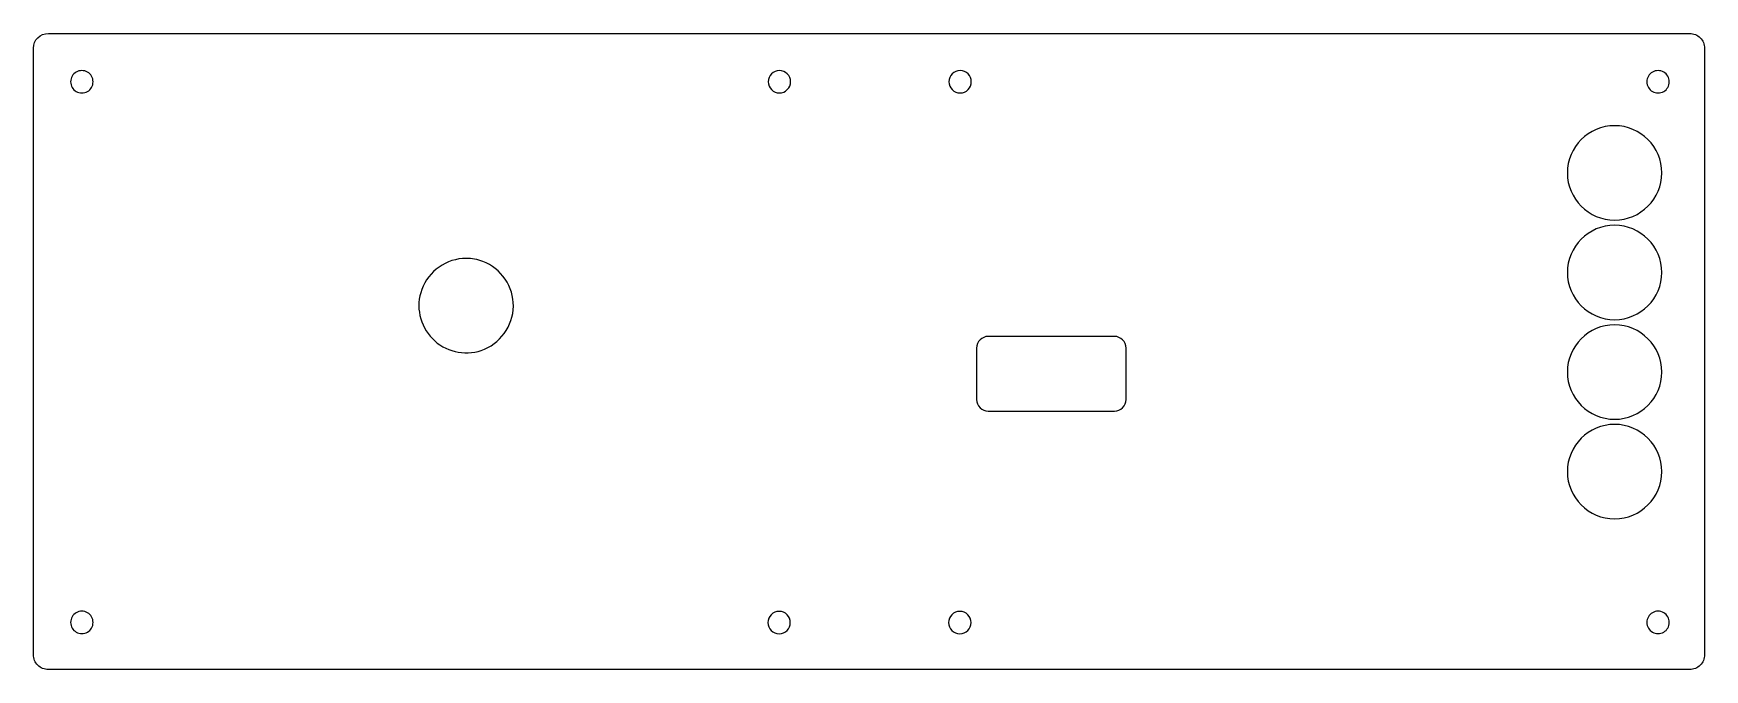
# Model space of a CAD drawing. Header units: millimetres. Extents: x -2 to 222, y 2 to 87.
import ezdxf

# ---------------------------------------------------------------- set-up
doc = ezdxf.new("R2010")
doc.units = ezdxf.units.MM
doc.layers.get('0').update_dxf_attribs({"linetype": 'CONTINUOUS'})
doc.layers.add('Layer_1', color=7, linetype='CONTINUOUS')

msp = doc.modelspace()

# ---------------------------------------------------------------- linework, layer by layer
at = {"color": 7}
for points in [[(0.049059, 87.250032), (219.651075, 87.250032)], [(-1.950049, 4.047576), (-1.950049, 85.252374)], [(221.650183, 85.252374), (221.650183, 4.047576)], [(219.651075, 2.049917), (0.049059, 2.049917)]]:
    msp.add_lwpolyline(points, dxfattribs=at)
for points in [[(0.049059, 87.250032)], [(209.614089, 74.89145)], [(209.614089, 61.556338)], [(55.9443, 57.111129)], [(209.614089, 48.220708)], [(209.614089, 34.885598)], [(99.324312, 8.344223)]]:
    msp.add_lwpolyline(points, close=True, dxfattribs=at)
for points in [[(-1.950049, 85.252374), (-1.950049, 86.35565), (-1.055018, 87.250031), (0.049059, 87.250032)], [(219.651075, 87.250032), (220.181272, 87.250032), (220.689753, 87.039565), (221.064658, 86.664931)], [(221.064658, 86.664931), (221.439564, 86.290298), (221.650183, 85.782185), (221.650183, 85.252374)], [(209.614089, 74.89145), (206.151408, 74.89145), (203.290441, 72.03032), (203.290441, 68.567801)], [(215.937222, 68.567801), (215.937222, 72.0306), (213.076644, 74.89145), (209.614089, 74.89145)], [(203.290441, 68.567801), (203.290441, 65.10527), (206.151436, 62.243636), (209.614089, 62.243636)], [(209.614089, 62.243636), (213.076616, 62.243635), (215.937222, 65.10499), (215.937222, 68.567801)], [(209.614089, 61.556338), (206.151408, 61.556338), (203.290441, 58.694691), (203.290441, 55.232172)], [(215.937222, 55.232172), (215.937222, 58.694971), (213.076644, 61.556338), (209.614089, 61.556338)], [(55.9443, 57.111129), (53.350436, 57.143418), (50.879191, 55.383131), (50.00719, 52.949623)], [(58.178792, 56.696684), (57.467725, 56.970292), (56.706198, 57.111703), (55.9443, 57.111129)], [(62.266917, 50.706347), (62.333557, 53.301066), (60.60261, 55.794926), (58.178792, 56.696684)], [(203.290441, 55.232172), (203.290441, 51.769642), (206.151436, 48.909042), (209.614089, 48.909042)], [(209.614089, 48.909042), (213.076616, 48.909042), (215.937222, 51.769361), (215.937222, 55.232172)], [(50.00719, 52.949623), (49.153425, 50.725824), (49.747507, 48.059369), (51.43036, 46.381542)], [(57.960715, 44.79921), (60.439238, 45.618343), (62.265707, 48.087563), (62.266917, 50.706347)], [(209.614089, 48.220708), (206.15152, 48.220708), (203.290441, 45.359629), (203.290441, 41.89706)], [(215.937222, 41.89706), (215.937222, 45.359912), (213.076531, 48.220708), (209.614089, 48.220708)], [(51.43036, 46.381542), (53.067832, 44.660861), (55.716835, 44.001159), (57.960715, 44.79921)], [(203.290441, 41.89706), (203.290441, 38.434618), (206.151238, 35.573927), (209.614089, 35.573927)], [(209.614089, 35.573927), (213.076814, 35.573927), (215.937222, 38.434336), (215.937222, 41.89706)], [(209.614089, 34.885598), (206.15152, 34.885598), (203.290441, 32.025034), (203.290441, 28.562465)], [(215.937222, 28.562465), (215.937222, 32.025316), (213.076531, 34.885598), (209.614089, 34.885598)], [(203.290441, 28.562465), (203.290441, 25.100023), (206.151238, 22.238817), (209.614089, 22.238817)], [(209.614089, 22.238817), (213.076814, 22.238817), (215.937222, 25.09974), (215.937222, 28.562465)], [(97.824312, 9.843449), (96.996187, 9.843449), (96.32474, 9.172348), (96.324312, 8.344223)], [(99.324312, 8.344223), (99.323884, 9.172348), (98.652437, 9.843449), (97.824312, 9.843449)], [(96.324312, 8.344223), (96.32474, 7.516098), (96.996187, 6.844997), (97.824312, 6.844997)], [(97.824312, 6.844997), (98.652437, 6.844997), (99.323884, 7.516098), (99.324312, 8.344223)], [(-1.364524, 2.635018), (-1.73943, 3.009652), (-1.950049, 3.517764), (-1.950049, 4.047576)], [(0.049059, 2.049917), (-0.481138, 2.049917), (-0.989619, 2.260384), (-1.364524, 2.635018)], [(221.064658, 2.635018), (220.689753, 2.260384), (220.181272, 2.049917), (219.651075, 2.049917)], [(221.650183, 4.047576), (221.650183, 3.517764), (221.439564, 3.009652), (221.064658, 2.635018)]]:
    msp.add_open_spline(points, degree=3, dxfattribs=at)
at = {"layer": 'Layer_1', "color": 7}
for points in [[(6.031828, 80.76786)], [(99.360357, 80.778553)], [(123.536162, 80.778549)], [(216.930937, 80.76786)], [(6.031828, 8.367368)], [(123.499226, 8.344323)], [(216.930937, 8.367368)]]:
    msp.add_lwpolyline(points, close=True, dxfattribs=at)
for points in [[(124.247186, 45.112436), (124.247186, 38.227594)], [(142.690483, 46.668928), (125.805744, 46.668928)], [(144.246971, 38.227594), (144.246971, 45.112436)], [(125.805744, 36.669035), (142.690483, 36.669035)]]:
    msp.add_lwpolyline(points, dxfattribs=at)
for points in [[(3.78183, 82.066897), (3.317729, 81.798948), (3.031831, 81.303758), (3.031831, 80.76786)], [(3.031831, 80.76786), (3.031831, 80.231962), (3.317729, 79.736772), (3.78183, 79.468823)], [(5.281828, 82.066897), (4.817727, 82.334845), (4.245931, 82.334845), (3.78183, 82.066897)], [(6.031828, 80.76786), (6.031828, 81.303758), (5.74593, 81.798948), (5.281828, 82.066897)], [(5.281828, 79.468823), (5.74593, 79.736772), (6.031828, 80.231962), (6.031828, 80.76786)], [(97.860359, 82.277777), (97.032236, 82.277777), (96.360789, 81.606676), (96.360361, 80.778553)], [(96.360361, 80.778553), (96.360789, 79.950429), (97.032236, 79.279329), (97.860359, 79.279329)], [(99.360357, 80.778553), (99.35993, 81.606676), (98.688483, 82.277777), (97.860359, 82.277777)], [(97.860359, 79.279329), (98.688483, 79.279329), (99.35993, 79.950429), (99.360357, 80.778553)], [(122.036163, 82.278329), (121.207822, 82.278329), (120.536286, 81.60689), (120.536165, 80.778549)], [(120.536165, 80.778549), (120.536286, 79.950208), (121.207822, 79.278769), (122.036163, 79.278769)], [(123.536162, 80.778549), (123.536041, 81.60689), (122.864504, 82.278329), (122.036163, 82.278329)], [(122.036163, 79.278769), (122.864504, 79.278769), (123.536041, 79.950208), (123.536162, 80.778549)], [(214.68094, 82.066897), (214.216838, 81.798948), (213.93094, 81.303758), (213.93094, 80.76786)], [(213.93094, 80.76786), (213.93094, 80.231962), (214.216838, 79.736772), (214.68094, 79.468823)], [(216.180938, 82.066897), (215.716837, 82.334845), (215.145041, 82.334845), (214.68094, 82.066897)], [(216.930937, 80.76786), (216.930937, 81.303758), (216.645039, 81.798948), (216.180938, 82.066897)], [(216.180938, 79.468823), (216.645039, 79.736772), (216.930937, 80.231962), (216.930937, 80.76786)], [(3.78183, 79.468823), (4.245931, 79.200874), (4.817727, 79.200874), (5.281828, 79.468823)], [(214.68094, 79.468823), (215.145041, 79.200874), (215.716837, 79.200874), (216.180938, 79.468823)], [(125.805744, 46.668928), (124.951025, 46.668925), (124.247186, 45.967152), (124.247186, 45.112436)], [(144.246971, 45.112436), (144.246971, 45.967152), (143.545192, 46.668925), (142.690483, 46.668928)], [(124.247186, 38.227594), (124.247186, 37.372879), (124.951025, 36.669037), (125.805744, 36.669035)], [(142.690483, 36.669035), (143.545192, 36.669037), (144.246971, 37.372879), (144.246971, 38.227594)], [(3.78183, 9.666404), (3.317729, 9.398456), (3.031831, 8.903266), (3.031831, 8.367368)], [(5.281828, 9.666404), (4.817727, 9.934353), (4.245931, 9.934353), (3.78183, 9.666404)], [(6.031828, 8.367368), (6.031828, 8.903266), (5.74593, 9.398456), (5.281828, 9.666404)], [(121.999228, 9.844103), (121.170887, 9.844103), (120.49935, 9.172664), (120.499229, 8.344323)], [(123.499226, 8.344323), (123.499105, 9.172664), (122.827569, 9.844103), (121.999228, 9.844103)], [(214.68094, 9.666404), (214.216838, 9.398456), (213.93094, 8.903266), (213.93094, 8.367368)], [(216.180938, 9.666404), (215.716837, 9.934353), (215.145041, 9.934353), (214.68094, 9.666404)], [(216.930937, 8.367368), (216.930937, 8.903266), (216.645039, 9.398456), (216.180938, 9.666404)], [(3.031831, 8.367368), (3.031831, 7.83147), (3.317729, 7.33628), (3.78183, 7.068331)], [(3.78183, 7.068331), (4.245931, 6.800382), (4.817727, 6.800382), (5.281828, 7.068331)], [(5.281828, 7.068331), (5.74593, 7.33628), (6.031828, 7.83147), (6.031828, 8.367368)], [(120.499229, 8.344323), (120.49935, 7.515982), (121.170887, 6.844543), (121.999228, 6.844543)], [(121.999228, 6.844543), (122.827569, 6.844543), (123.499105, 7.515982), (123.499226, 8.344323)], [(213.93094, 8.367368), (213.93094, 7.83147), (214.216838, 7.33628), (214.68094, 7.068331)], [(214.68094, 7.068331), (215.145041, 6.800382), (215.716837, 6.800382), (216.180938, 7.068331)], [(216.180938, 7.068331), (216.645039, 7.33628), (216.930937, 7.83147), (216.930937, 8.367368)]]:
    msp.add_open_spline(points, degree=3, dxfattribs=at)

doc.saveas('drawing.dxf')
